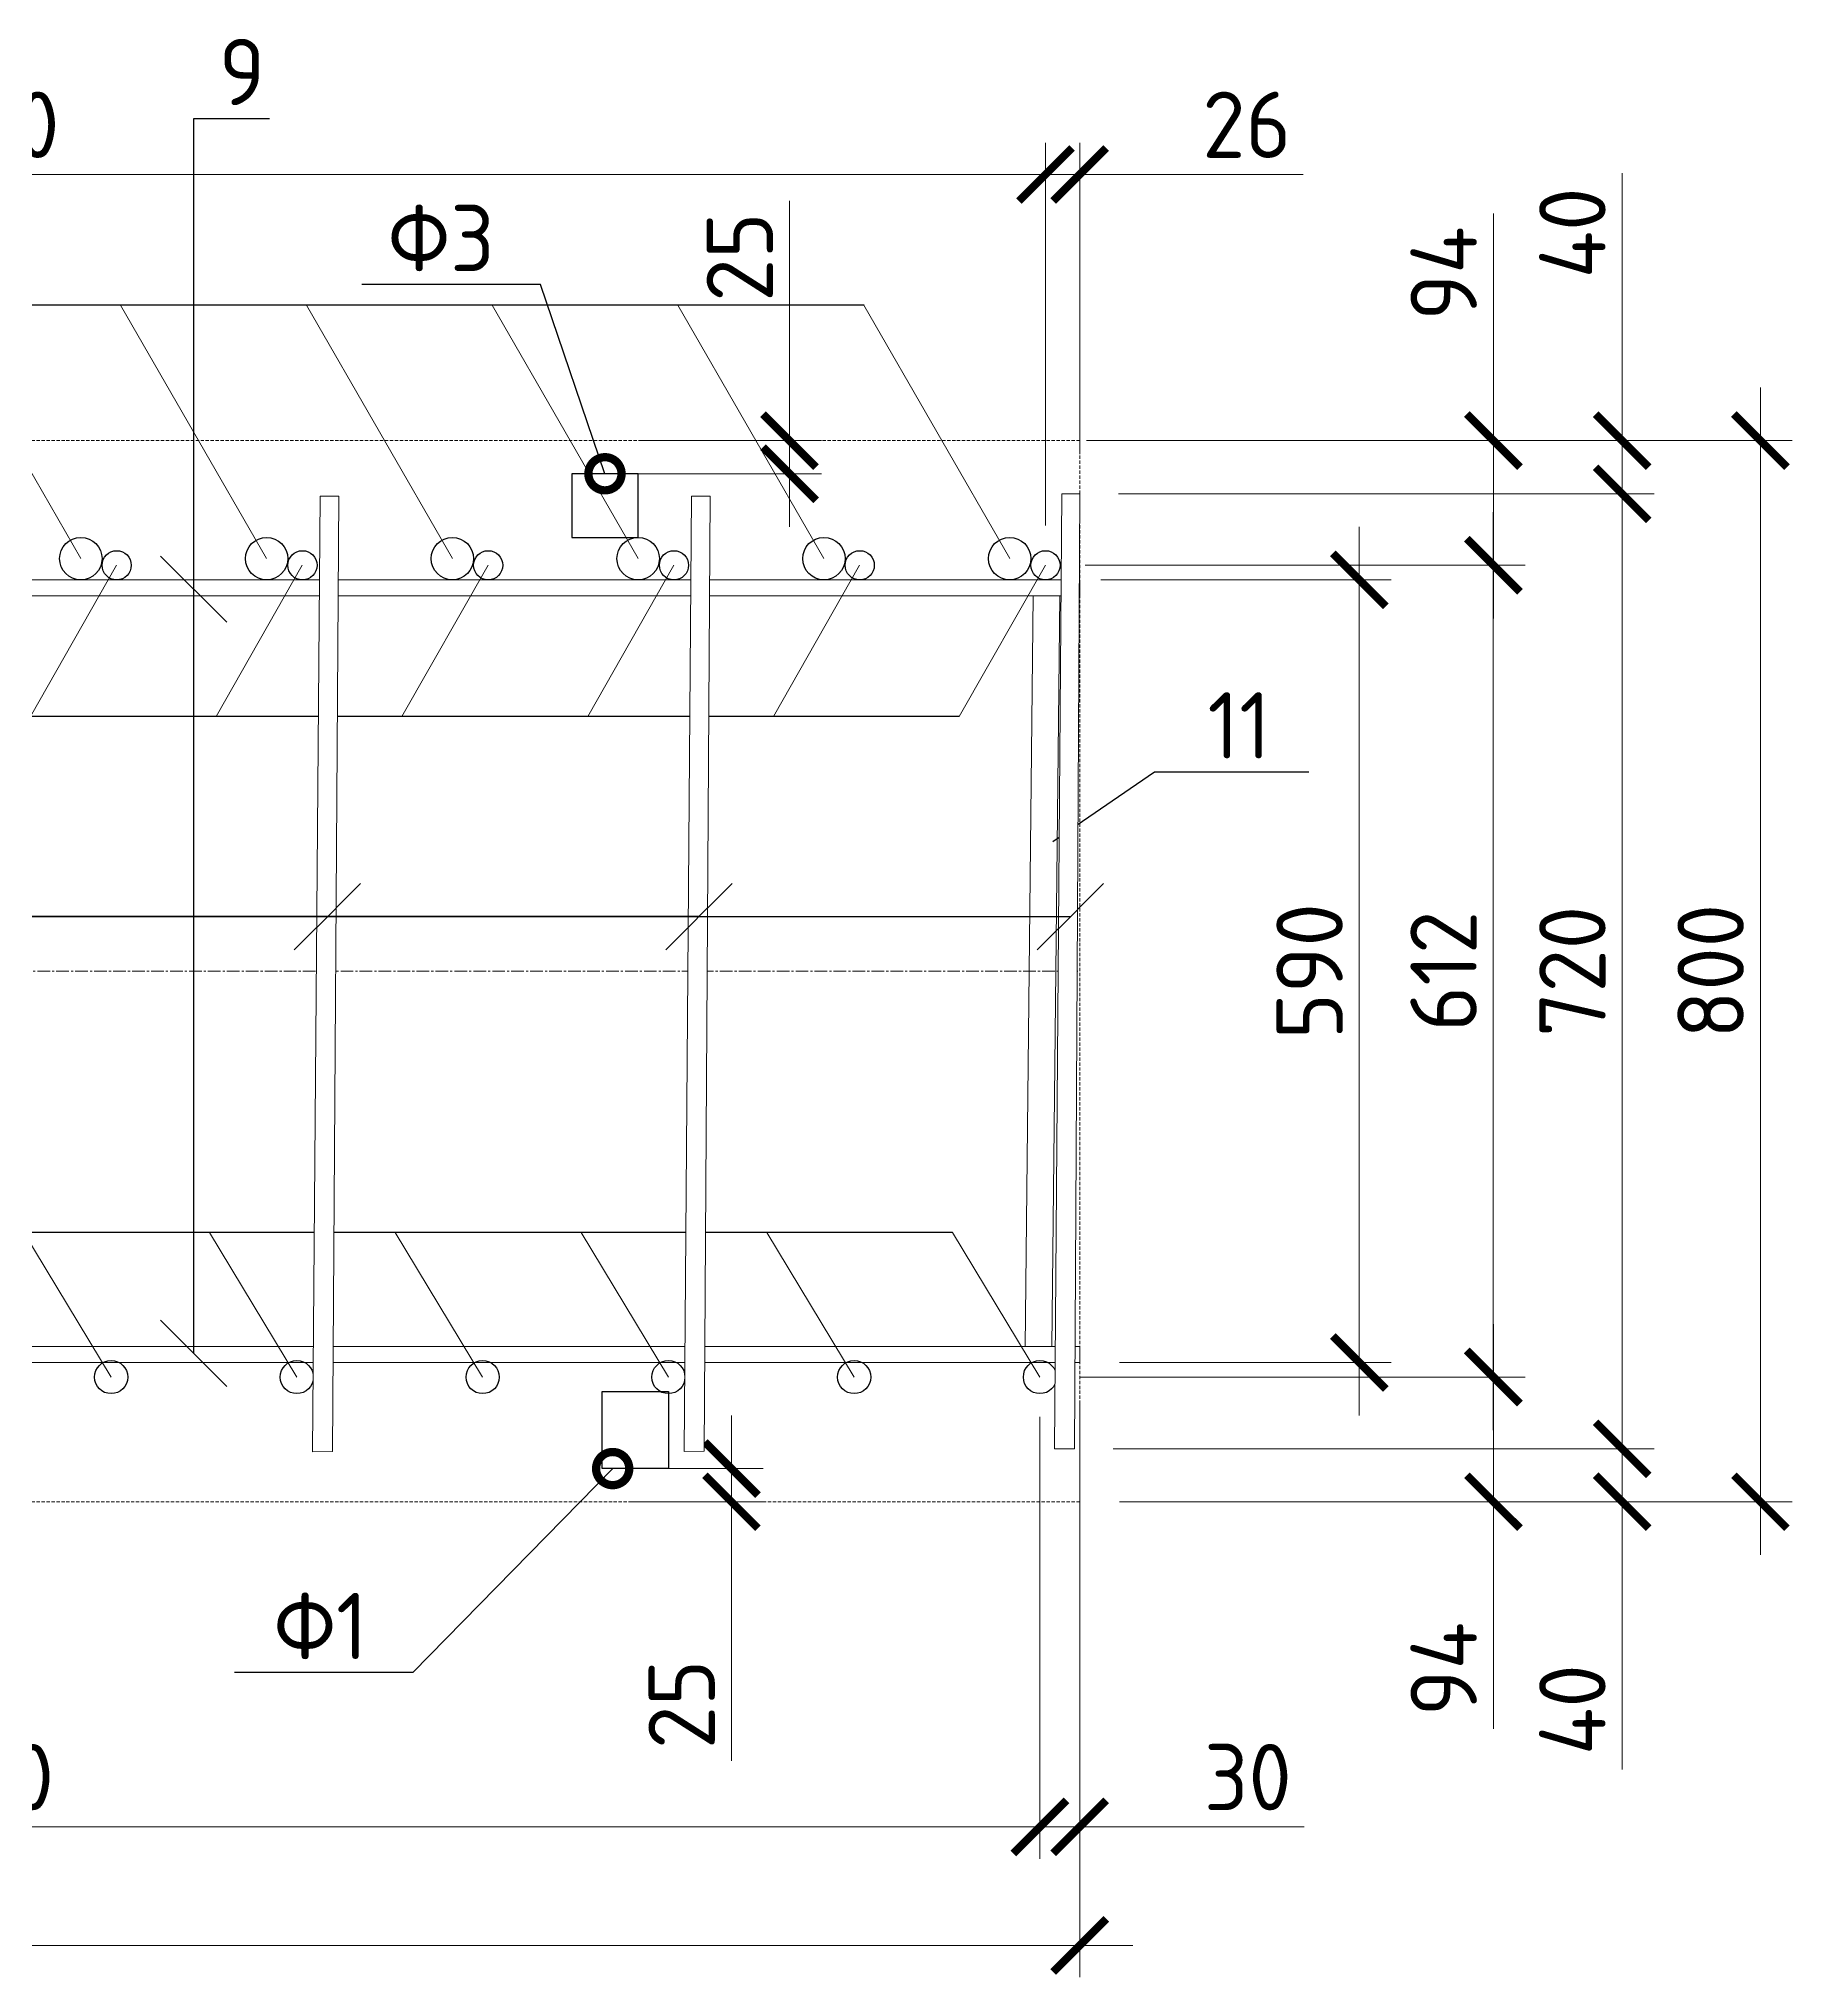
# Model space of a CAD drawing. Header units: millimetres. Extents: x -65574 to 111613, y -106550 to -50518.
# Drawn here: x 19927 to 21248, y -54602 to -53141 of the extents above; entities that cross this region are included whole.
import ezdxf
from ezdxf import colors
from ezdxf.entities.mleader import LeaderData, LeaderLine
from ezdxf.math import Vec2, Vec3

# ---------------------------------------------------------------- set-up
doc = ezdxf.new("R2010")
doc.units = ezdxf.units.MM
doc.linetypes.add('CENTER2', pattern=[28.575, 19.05, -3.175, 3.175, -3.175])
doc.linetypes.add('невидимая', pattern=[0.375, 0.25, -0.125])
doc.layers.get('Defpoints').update_dxf_attribs({"color": 6})
doc.styles.add('GOST-2.304_Type-B', font='GOST Common.ttf')
doc.dimstyles.new('УРСТ', dxfattribs={"dimtxt": 2.5, "dimasz": 2, "dimexe": 1.2, "dimexo": 1.5, "dimtad": 1, "dimdec": 0, "dimrnd": 1, "dimtxsty": 'GOST-2.304_Type-B', "dimblk": 'ARCHTICK', "dimcen": 2, "dimdle": 2, "dimazin": 3, "dimtfac": 1, "dimtdec": 0, "dimtmove": 1, "dimatfit": 0, "dimldrblk": 'NONE', "dimlwd": 15, "dimlwe": 15})

# ---------------------------------------------------------------- blocks, each defined once
blk = doc.blocks.new('_ArchTick')
at = {"color": 0, "linetype": 'ByBlock', "const_width": 0.15}
blk.add_lwpolyline([(-0.5, -0.5), (0.5, 0.5)], dxfattribs=at)
blk = doc.blocks.new('*D342')
at = {"color": 0, "lineweight": 15, "ltscale": 100, "transparency": 16777216}
for p, q in [((18865.2, -53507.6), (18865.2, -53219)), ((20685.3, -53507.6), (20685.3, -53219)), ((18825.2, -53243), (20725.3, -53243))]:
    blk.add_line(p, q, dxfattribs=at)
at = {"layer": 'Defpoints', "color": 0, "lineweight": -2, "ltscale": 100, "transparency": 16777216}
for p in [(20685.3, -53243), (18865.2, -53537.6), (20685.3, -53537.6)]:
    blk.add_point(p, dxfattribs=at)
at = {"color": 0, "lineweight": 15, "ltscale": 100, "transparency": 16777216, "xscale": 40, "yscale": 40, "zscale": 40, "rotation": 180}
blk.add_blockref('_ArchTick', (18865.2, -53243), dxfattribs=at)
at = {"color": 0, "lineweight": 15, "ltscale": 100, "transparency": 16777216, "xscale": 40, "yscale": 40, "zscale": 40}
blk.add_blockref('_ArchTick', (20685.3, -53243), dxfattribs=at)
at = {"color": 0, "lineweight": 15, "ltscale": 100, "transparency": 16777216, "insert": (19775.2, -53205.5), "char_height": 50, "attachment_point": 5, "style": 'GOST-2.304_Type-B'}
blk.add_mtext('\\A1;13х140=1820', dxfattribs=at)
blk = doc.blocks.new('_None')
blk = doc.blocks.new('*D344')
at = {"color": 0, "lineweight": 15, "ltscale": 100, "transparency": 16777216}
for p, q in [((20685.3, -53507.6), (20685.3, -53219)), ((20711.1, -53453.7), (20711.1, -53219)), ((20685.3, -53243), (20645.3, -53243)), ((20685.3, -53243), (20711.1, -53243)), ((20685.3, -53243), (20711.1, -53243)), ((20711.1, -53243), (20751.1, -53243)), ((20879.5, -53243), (20711.1, -53243))]:
    blk.add_line(p, q, dxfattribs=at)
at = {"layer": 'Defpoints', "color": 0, "lineweight": -2, "ltscale": 100, "transparency": 16777216}
for p in [(20711.1, -53243), (20711.1, -53483.7), (20685.3, -53537.6)]:
    blk.add_point(p, dxfattribs=at)
at = {"color": 0, "lineweight": 15, "ltscale": 100, "transparency": 16777216, "xscale": 40, "yscale": 40, "zscale": 40}
blk.add_blockref('_ArchTick', (20685.3, -53243), dxfattribs=at)
at = {"color": 0, "lineweight": 15, "ltscale": 100, "transparency": 16777216, "xscale": 40, "yscale": 40, "zscale": 40, "rotation": 180}
blk.add_blockref('_ArchTick', (20711.1, -53243), dxfattribs=at)
at = {"color": 0, "lineweight": 15, "ltscale": 100, "transparency": 16777216, "insert": (20837, -53205.5), "char_height": 50, "attachment_point": 5, "style": 'GOST-2.304_Type-B'}
blk.add_mtext('\\A1;26', dxfattribs=at)
blk = doc.blocks.new('*D345')
at = {"color": 0, "lineweight": 15, "ltscale": 100, "transparency": 16777216}
for p, q in [((18861.1, -54179.6), (18861.1, -54512.7)), ((20681.1, -54179.6), (20681.1, -54512.7)), ((18821.1, -54488.7), (20721.1, -54488.7))]:
    blk.add_line(p, q, dxfattribs=at)
at = {"layer": 'Defpoints', "color": 0, "lineweight": -2, "ltscale": 100, "transparency": 16777216}
for p in [(18861.1, -54149.6), (20681.1, -54149.6), (20681.1, -54488.7)]:
    blk.add_point(p, dxfattribs=at)
at = {"color": 0, "lineweight": 15, "ltscale": 100, "transparency": 16777216, "xscale": 40, "yscale": 40, "zscale": 40, "rotation": 180}
blk.add_blockref('_ArchTick', (18861.1, -54488.7), dxfattribs=at)
at = {"color": 0, "lineweight": 15, "ltscale": 100, "transparency": 16777216, "xscale": 40, "yscale": 40, "zscale": 40}
blk.add_blockref('_ArchTick', (20681.1, -54488.7), dxfattribs=at)
at = {"color": 0, "lineweight": 15, "ltscale": 100, "transparency": 16777216, "insert": (19771.1, -54451.2), "char_height": 50, "attachment_point": 5, "style": 'GOST-2.304_Type-B'}
blk.add_mtext('\\A1;13х140=1820', dxfattribs=at)
blk = doc.blocks.new('*D347')
at = {"color": 0, "lineweight": 15, "ltscale": 100, "transparency": 16777216}
for p, q in [((20711.1, -54168.6), (20711.1, -54512.7)), ((20681.1, -54179.6), (20681.1, -54512.7)), ((20681.1, -54488.7), (20641.1, -54488.7)), ((20681.1, -54488.7), (20711.1, -54488.7)), ((20681.1, -54488.7), (20711.1, -54488.7)), ((20711.1, -54488.7), (20751.1, -54488.7)), ((20880.3, -54488.7), (20711.1, -54488.7))]:
    blk.add_line(p, q, dxfattribs=at)
at = {"layer": 'Defpoints', "color": 0, "lineweight": -2, "ltscale": 100, "transparency": 16777216}
for p in [(20711.1, -54138.6), (20681.1, -54149.6), (20711.1, -54488.7)]:
    blk.add_point(p, dxfattribs=at)
at = {"color": 0, "lineweight": 15, "ltscale": 100, "transparency": 16777216, "xscale": 40, "yscale": 40, "zscale": 40}
blk.add_blockref('_ArchTick', (20681.1, -54488.7), dxfattribs=at)
at = {"color": 0, "lineweight": 15, "ltscale": 100, "transparency": 16777216, "xscale": 40, "yscale": 40, "zscale": 40, "rotation": 180}
blk.add_blockref('_ArchTick', (20711.1, -54488.7), dxfattribs=at)
at = {"color": 0, "lineweight": 15, "ltscale": 100, "transparency": 16777216, "insert": (20837.8, -54451.2), "char_height": 50, "attachment_point": 5, "style": 'GOST-2.304_Type-B'}
blk.add_mtext('\\A1;30', dxfattribs=at)
blk = doc.blocks.new('*D348')
at = {"color": 0, "lineweight": 15, "ltscale": 100, "transparency": 16777216}
for p, q in [((21022.8, -53497.6), (21022.8, -54189.6)), ((20715.2, -53537.6), (21046.8, -53537.6)), ((20711.1, -54149.6), (21046.8, -54149.6))]:
    blk.add_line(p, q, dxfattribs=at)
at = {"layer": 'Defpoints', "color": 0, "lineweight": -2, "ltscale": 100, "transparency": 16777216}
for p in [(20685.2, -53537.6), (20681.1, -54149.6), (21022.8, -54149.6)]:
    blk.add_point(p, dxfattribs=at)
at = {"color": 0, "lineweight": 15, "ltscale": 100, "transparency": 16777216, "xscale": 40, "yscale": 40, "zscale": 40}
for p, rotation in [((21022.8, -53537.6), 90), ((21022.8, -54149.6), 270)]:
    blk.add_blockref('_ArchTick', p, dxfattribs=dict(at, rotation=rotation))
at = {"color": 0, "lineweight": 15, "ltscale": 100, "transparency": 16777216, "insert": (20985.3, -53843.6), "char_height": 50, "attachment_point": 5, "rotation": 90, "style": 'GOST-2.304_Type-B'}
blk.add_mtext('\\A1;612', dxfattribs=at)
blk = doc.blocks.new('*D349')
at = {"color": 0, "lineweight": 15, "ltscale": 100, "transparency": 16777216}
for p, q in [((21224.1, -53403.6), (21224.1, -54283.6)), ((20741.1, -53443.6), (21248.1, -53443.6)), ((20741.1, -54243.6), (21248.1, -54243.6))]:
    blk.add_line(p, q, dxfattribs=at)
at = {"layer": 'Defpoints', "color": 0, "lineweight": -2, "ltscale": 100, "transparency": 16777216}
for p in [(20711.1, -53443.6), (20711.1, -54243.6), (21224.1, -54243.6)]:
    blk.add_point(p, dxfattribs=at)
at = {"color": 0, "lineweight": 15, "ltscale": 100, "transparency": 16777216, "xscale": 40, "yscale": 40, "zscale": 40}
for p, rotation in [((21224.1, -53443.6), 90), ((21224.1, -54243.6), 270)]:
    blk.add_blockref('_ArchTick', p, dxfattribs=dict(at, rotation=rotation))
at = {"color": 0, "lineweight": 15, "ltscale": 100, "transparency": 16777216, "insert": (21186.6, -53843.6), "char_height": 50, "attachment_point": 5, "rotation": 90, "style": 'GOST-2.304_Type-B'}
blk.add_mtext('\\A1;800', dxfattribs=at)
blk = doc.blocks.new('*D350')
at = {"color": 0, "lineweight": 15, "ltscale": 100, "transparency": 16777216}
for p, q in [((21119.9, -53443.7), (21119.9, -54243.7)), ((20740.3, -53483.7), (21143.9, -53483.7)), ((20736.2, -54203.7), (21143.9, -54203.7))]:
    blk.add_line(p, q, dxfattribs=at)
at = {"layer": 'Defpoints', "color": 0, "lineweight": -2, "ltscale": 100, "transparency": 16777216}
for p in [(20710.3, -53483.7), (20706.2, -54203.7), (21119.9, -54203.7)]:
    blk.add_point(p, dxfattribs=at)
at = {"color": 0, "lineweight": 15, "ltscale": 100, "transparency": 16777216, "xscale": 40, "yscale": 40, "zscale": 40}
for p, rotation in [((21119.9, -53483.7), 90), ((21119.9, -54203.7), 270)]:
    blk.add_blockref('_ArchTick', p, dxfattribs=dict(at, rotation=rotation))
at = {"color": 0, "lineweight": 15, "ltscale": 100, "transparency": 16777216, "insert": (21082.4, -53843.7), "char_height": 50, "attachment_point": 5, "rotation": 90, "style": 'GOST-2.304_Type-B'}
blk.add_mtext('\\A1;720', dxfattribs=at)
blk = doc.blocks.new('*D351')
at = {"color": 0, "lineweight": 15, "ltscale": 100, "transparency": 16777216}
for p, q in [((21119.9, -53242.1), (21119.9, -53443.6)), ((21119.9, -53443.6), (21119.9, -53403.6)), ((20741.1, -53443.6), (21143.9, -53443.6)), ((21119.9, -53483.7), (21119.9, -53443.6)), ((21119.9, -53483.7), (21119.9, -53443.6)), ((20740.3, -53483.7), (21143.9, -53483.7)), ((21119.9, -53483.7), (21119.9, -53523.7))]:
    blk.add_line(p, q, dxfattribs=at)
at = {"layer": 'Defpoints', "color": 0, "lineweight": -2, "ltscale": 100, "transparency": 16777216}
for p in [(20711.1, -53443.6), (21119.9, -53443.6), (20710.3, -53483.7)]:
    blk.add_point(p, dxfattribs=at)
at = {"color": 0, "lineweight": 15, "ltscale": 100, "transparency": 16777216, "xscale": 40, "yscale": 40, "zscale": 40}
for p, rotation in [((21119.9, -53443.6), 270), ((21119.9, -53483.7), 90)]:
    blk.add_blockref('_ArchTick', p, dxfattribs=dict(at, rotation=rotation))
at = {"color": 0, "lineweight": 15, "ltscale": 100, "transparency": 16777216, "insert": (21082.4, -53287.1), "char_height": 50, "attachment_point": 5, "rotation": 90, "style": 'GOST-2.304_Type-B'}
blk.add_mtext('\\A1;40', dxfattribs=at)
blk = doc.blocks.new('_DotSmall')
at = {"color": 0, "linetype": 'ByBlock', "const_width": 0.5}
blk.add_lwpolyline([(-0.0625, 0, 1), (0.0625, 0, 1)], format="xyb", close=True, dxfattribs=at)
blk = doc.blocks.new('_Oblique')
at = {"color": 0, "linetype": 'ByBlock', "lineweight": -2}
blk.add_line((-0.5, -0.5), (0.5, 0.5), dxfattribs=at)
blk = doc.blocks.new('*U264')
at = {"lineweight": 30}
blk.add_circle((0, 0), 11, dxfattribs=at)
blk = doc.blocks.new('*U265')
at = {"color": 0, "linetype": 'ByBlock', "lineweight": -2, "transparency": 16777216}
for p in [(0, 0), (140, 0), (280, 0), (420, 0), (560, 0), (700, 0), (840, 0), (980, 0), (1120, 0), (1260, 0), (1400, 0), (1540, 0), (1680, 0), (1820, 0)]:
    blk.add_blockref('*U264', p, dxfattribs=at)
blk = doc.blocks.new('*U269')
at = {"linetype": 'ByBlock', "lineweight": 15, "ltscale": 100}
blk.add_lwpolyline([(32.9, -52), (-32.9, 57)], dxfattribs=at)
blk = doc.blocks.new('*U270')
at = {"color": 0, "linetype": 'ByBlock', "lineweight": -2, "transparency": 16777216}
for p in [(0, 0), (140, 0), (280, 0), (420, 0), (560, 0), (700, 0), (840, 0), (980, 0), (1120, 0), (1260, 0), (1400, 0), (1540, 0), (1680, 0), (1820, 0)]:
    blk.add_blockref('*U269', p, dxfattribs=at)
blk = doc.blocks.new('*U277')
at = {"linetype": 'ByBlock', "lineweight": 15, "ltscale": 100}
blk.add_lwpolyline([(32, -57), (-32.9, 57)], dxfattribs=at)
blk = doc.blocks.new('*U278')
at = {"color": 0, "linetype": 'ByBlock', "lineweight": -2, "transparency": 16777216}
for p in [(0, 0), (140, 0), (280, 0), (420, 0), (560, 0), (700, 0), (840, 0), (980, 0), (1120, 0), (1260, 0), (1400, 0), (1540, 0), (1680, 0), (1820, 0)]:
    blk.add_blockref('*U277', p, dxfattribs=at)
blk = doc.blocks.new('*D380')
at = {"color": 0, "lineweight": 15, "transparency": 16777216}
for p, q in [((20492.4, -53262.8), (20492.4, -53443.6)), ((20492.4, -53443.6), (20492.4, -53403.6)), ((20379.1, -53443.6), (20516.4, -53443.6)), ((20492.4, -53468.6), (20492.4, -53443.6)), ((20492.4, -53468.6), (20492.4, -53443.6)), ((20378.3, -53468.6), (20516.4, -53468.6)), ((20492.4, -53468.6), (20492.4, -53508.6))]:
    blk.add_line(p, q, dxfattribs=at)
at = {"layer": 'Defpoints', "color": 0, "lineweight": -2, "transparency": 16777216}
for p in [(20379.1, -53443.6), (20492.4, -53443.6), (20378.3, -53468.6)]:
    blk.add_point(p, dxfattribs=at)
at = {"color": 0, "lineweight": 15, "transparency": 16777216, "xscale": 40, "yscale": 40, "zscale": 40}
for p, rotation in [((20492.4, -53443.6), 270), ((20492.4, -53468.6), 90)]:
    blk.add_blockref('_ArchTick', p, dxfattribs=dict(at, rotation=rotation))
at = {"color": 0, "lineweight": 15, "transparency": 16777216, "insert": (20454.9, -53305.3), "char_height": 50, "attachment_point": 5, "rotation": 90, "style": 'GOST-2.304_Type-B'}
blk.add_mtext('\\A1;25', dxfattribs=at)
blk = doc.blocks.new('*D381')
at = {"color": 0, "lineweight": 15, "transparency": 16777216}
for p, q in [((20448.6, -54218.6), (20448.6, -54178.6)), ((20372.1, -54218.6), (20472.6, -54218.6)), ((20448.6, -54218.6), (20448.6, -54243.6)), ((20448.6, -54218.6), (20448.6, -54243.6)), ((20372.1, -54243.6), (20472.6, -54243.6)), ((20448.6, -54243.6), (20448.6, -54283.6)), ((20448.6, -54438.9), (20448.6, -54243.6))]:
    blk.add_line(p, q, dxfattribs=at)
at = {"layer": 'Defpoints', "color": 0, "lineweight": -2, "transparency": 16777216}
for p in [(20372.1, -54218.6), (20372.1, -54243.6), (20448.6, -54243.6)]:
    blk.add_point(p, dxfattribs=at)
at = {"color": 0, "lineweight": 15, "transparency": 16777216, "xscale": 40, "yscale": 40, "zscale": 40}
for p, rotation in [((20448.6, -54218.6), 270), ((20448.6, -54243.6), 90)]:
    blk.add_blockref('_ArchTick', p, dxfattribs=dict(at, rotation=rotation))
at = {"color": 0, "lineweight": 15, "transparency": 16777216, "insert": (20411.1, -54396.4), "char_height": 50, "attachment_point": 5, "rotation": 90, "style": 'GOST-2.304_Type-B'}
blk.add_mtext('\\A1;25', dxfattribs=at)
blk = doc.blocks.new('*D383')
at = {"color": 0, "lineweight": 15, "transparency": 16777216}
for p, q in [((20921.8, -53508.6), (20921.8, -54178.6)), ((20727, -53548.6), (20945.8, -53548.6)), ((20741.1, -54138.6), (20945.8, -54138.6))]:
    blk.add_line(p, q, dxfattribs=at)
at = {"layer": 'Defpoints', "color": 0, "lineweight": -2, "transparency": 16777216}
for p in [(20697, -53548.6), (20711.1, -54138.6), (20921.8, -54138.6)]:
    blk.add_point(p, dxfattribs=at)
at = {"color": 0, "lineweight": 15, "transparency": 16777216, "xscale": 40, "yscale": 40, "zscale": 40}
for p, rotation in [((20921.8, -53548.6), 90), ((20921.8, -54138.6), 270)]:
    blk.add_blockref('_ArchTick', p, dxfattribs=dict(at, rotation=rotation))
at = {"color": 0, "lineweight": 15, "transparency": 16777216, "insert": (20884.3, -53843.6), "char_height": 50, "attachment_point": 5, "rotation": 90, "style": 'GOST-2.304_Type-B'}
blk.add_mtext('\\A1;590', dxfattribs=at)
blk = doc.blocks.new('*D435')
at = {"color": 0, "lineweight": 15, "transparency": 16777216}
for p, q in [((18811.1, -54273.6), (18811.1, -54602.1)), ((20711.1, -54273.6), (20711.1, -54602.1)), ((18771.1, -54578.1), (20751.1, -54578.1))]:
    blk.add_line(p, q, dxfattribs=at)
at = {"layer": 'Defpoints', "color": 0, "lineweight": -2, "transparency": 16777216}
for p in [(18811.1, -54243.6), (20711.1, -54243.6), (20711.1, -54578.1)]:
    blk.add_point(p, dxfattribs=at)
at = {"color": 0, "lineweight": 15, "transparency": 16777216, "xscale": 40, "yscale": 40, "zscale": 40, "rotation": 180}
blk.add_blockref('_ArchTick', (18811.1, -54578.1), dxfattribs=at)
at = {"color": 0, "lineweight": 15, "transparency": 16777216, "xscale": 40, "yscale": 40, "zscale": 40}
blk.add_blockref('_ArchTick', (20711.1, -54578.1), dxfattribs=at)
at = {"color": 0, "lineweight": 15, "transparency": 16777216, "insert": (19761.1, -54540.6), "char_height": 50, "attachment_point": 5, "style": 'GOST-2.304_Type-B'}
blk.add_mtext('\\A1;1900', dxfattribs=at)
blk = doc.blocks.new('*U248')
at = {"color": 7, "lineweight": 30}
blk.add_circle((0, 2), 12.5, dxfattribs=at)
blk = doc.blocks.new('*U249')
at = {"color": 0, "linetype": 'ByBlock', "lineweight": -2, "transparency": 16777216}
for p in [(0, 0), (140, 0), (280, 0), (420, 0), (560, 0), (700, 0), (840, 0), (980, 0), (1120, 0), (1260, 0), (1400, 0), (1540, 0), (1680, 0), (1820, 0)]:
    blk.add_blockref('*U248', p, dxfattribs=at)
blk = doc.blocks.new('*D442')
at = {"color": 0, "lineweight": 15, "ltscale": 100, "transparency": 16777216}
for p, q in [((21119.9, -54203.7), (21119.9, -54163.7)), ((20736.2, -54203.7), (21143.9, -54203.7)), ((21119.9, -54203.7), (21119.9, -54243.6)), ((21119.9, -54203.7), (21119.9, -54243.6)), ((20741.1, -54243.6), (21143.9, -54243.6)), ((21119.9, -54243.6), (21119.9, -54283.6)), ((21119.9, -54445.4), (21119.9, -54243.6))]:
    blk.add_line(p, q, dxfattribs=at)
at = {"layer": 'Defpoints', "color": 0, "lineweight": -2, "ltscale": 100, "transparency": 16777216}
for p in [(20706.2, -54203.7), (20711.1, -54243.6), (21119.9, -54243.6)]:
    blk.add_point(p, dxfattribs=at)
at = {"color": 0, "lineweight": 15, "ltscale": 100, "transparency": 16777216, "xscale": 40, "yscale": 40, "zscale": 40}
for p, rotation in [((21119.9, -54203.7), 270), ((21119.9, -54243.6), 90)]:
    blk.add_blockref('_ArchTick', p, dxfattribs=dict(at, rotation=rotation))
at = {"color": 0, "lineweight": 15, "ltscale": 100, "transparency": 16777216, "insert": (21082.4, -54400.4), "char_height": 50, "attachment_point": 5, "rotation": 90, "style": 'GOST-2.304_Type-B'}
blk.add_mtext('\\A1;40', dxfattribs=at)
blk = doc.blocks.new('*D443')
at = {"color": 0, "lineweight": 15, "ltscale": 100, "transparency": 16777216}
for p, q in [((21022.9, -53272.5), (21022.9, -53443.6)), ((21022.9, -53443.6), (21022.9, -53403.6)), ((20716.1, -53443.6), (21046.9, -53443.6)), ((21022.9, -53537.6), (21022.9, -53443.6)), ((21022.9, -53537.6), (21022.9, -53443.6)), ((20715.2, -53537.6), (21046.9, -53537.6)), ((21022.9, -53537.6), (21022.9, -53577.6))]:
    blk.add_line(p, q, dxfattribs=at)
at = {"layer": 'Defpoints', "color": 0, "lineweight": -2, "ltscale": 100, "transparency": 16777216}
for p in [(20686.1, -53443.6), (21022.9, -53443.6), (20685.2, -53537.6)]:
    blk.add_point(p, dxfattribs=at)
at = {"color": 0, "lineweight": 15, "ltscale": 100, "transparency": 16777216, "xscale": 40, "yscale": 40, "zscale": 40}
for p, rotation in [((21022.9, -53443.6), 270), ((21022.9, -53537.6), 90)]:
    blk.add_blockref('_ArchTick', p, dxfattribs=dict(at, rotation=rotation))
at = {"color": 0, "lineweight": 15, "ltscale": 100, "transparency": 16777216, "insert": (20985.4, -53317.5), "char_height": 50, "attachment_point": 5, "rotation": 90, "style": 'GOST-2.304_Type-B'}
blk.add_mtext('\\A1;94', dxfattribs=at)
blk = doc.blocks.new('*D444')
at = {"color": 0, "lineweight": 15, "ltscale": 100, "transparency": 16777216}
for p, q in [((21022.9, -54149.6), (21022.9, -54109.6)), ((20711.1, -54149.6), (21046.9, -54149.6)), ((21022.9, -54149.6), (21022.9, -54243.6)), ((21022.9, -54149.6), (21022.9, -54243.6)), ((20741.1, -54243.6), (21046.9, -54243.6)), ((21022.9, -54243.6), (21022.9, -54283.6)), ((21022.9, -54414.7), (21022.9, -54243.6))]:
    blk.add_line(p, q, dxfattribs=at)
at = {"layer": 'Defpoints', "color": 0, "lineweight": -2, "ltscale": 100, "transparency": 16777216}
for p in [(20681.1, -54149.6), (20711.1, -54243.6), (21022.9, -54243.6)]:
    blk.add_point(p, dxfattribs=at)
at = {"color": 0, "lineweight": 15, "ltscale": 100, "transparency": 16777216, "xscale": 40, "yscale": 40, "zscale": 40}
for p, rotation in [((21022.9, -54149.6), 270), ((21022.9, -54243.6), 90)]:
    blk.add_blockref('_ArchTick', p, dxfattribs=dict(at, rotation=rotation))
at = {"color": 0, "lineweight": 15, "ltscale": 100, "transparency": 16777216, "insert": (20985.4, -54369.7), "char_height": 50, "attachment_point": 5, "rotation": 90, "style": 'GOST-2.304_Type-B'}
blk.add_mtext('\\A1;94', dxfattribs=at)
blk = doc.blocks.new('*U297')
at = {"lineweight": 30}
blk.add_circle((0, 0), 16, dxfattribs=at)
blk = doc.blocks.new('*U298')
at = {"color": 0, "linetype": 'ByBlock', "lineweight": -2, "transparency": 16777216}
for p in [(0, 0), (140, 0), (280, 0), (420, 0), (560, 0), (700, 0), (840, 0), (980, 0), (1120, 0), (1260, 0), (1400, 0), (1540, 0), (1680, 0), (1820, 0)]:
    blk.add_blockref('*U297', p, dxfattribs=at)
blk = doc.blocks.new('*U299')
at = {"linetype": 'ByBlock', "lineweight": 15, "ltscale": 100}
blk.add_lwpolyline([(54.8, -95.6), (-55.2, 95.6)], dxfattribs=at)
blk = doc.blocks.new('*U296')
at = {"color": 0, "linetype": 'ByBlock', "lineweight": -2, "transparency": 16777216}
for p in [(0, 0), (140, 0), (280, 0), (420, 0), (560, 0), (700, 0), (840, 0), (980, 0), (1120, 0), (1260, 0), (1400, 0), (1540, 0), (1680, 0), (1820, 0)]:
    blk.add_blockref('*U299', p, dxfattribs=at)

msp = doc.modelspace()

# ---------------------------------------------------------------- linework, layer by layer
at = {"linetype": 'CENTER2', "lineweight": 5, "ltscale": 0.5}
msp.add_line((18811.1, -53843.6), (20711.1, -53843.6), dxfattribs=at)
at = {"linetype": 'невидимая', "lineweight": 15, "ltscale": 10}
msp.add_lwpolyline([(18811.1, -54243.6), (18811.1, -53443.6), (20711.1, -53443.6), (20711.1, -54243.6)], close=True, dxfattribs=at)
at = {"lineweight": 30, "ltscale": 100}
for points in [[(20378.3, -53468.6), (20328.3, -53468.6), (20328.3, -53516.6), (20378.3, -53516.6)], [(20401.1, -54218.6), (20351.1, -54218.6), (20351.1, -54160.6), (20401.1, -54160.6)]]:
    msp.add_lwpolyline(points, close=True, dxfattribs=at)
at = {"lineweight": 15}
for points in [[(18811.1, -53560.6), (18811.1, -53548.6), (20711.1, -53548.6), (20711.1, -53560.6)], [(18811.1, -54126.6), (18811.1, -54138.6), (20711.1, -54138.6), (20711.1, -54126.6)]]:
    msp.add_lwpolyline(points, close=True, dxfattribs=at)

# ---------------------------------------------------------------- block references
for name, p in [('*U265', (18865.3, -53537.6)), ('*U270', (18828.2, -54097.6)), ('*U249', (18861.1, -54151.6))]:
    msp.add_blockref(name, p)
at = {"xscale": -1, "rotation": 180}
msp.add_blockref('*U278', (18833.2, -53594.6), dxfattribs=at)

# ---------------------------------------------------------------- dimensions: what is measured, and where the dimension line sits
at = {"lineweight": 15, "ltscale": 100}
for base, p1, p2, picture, middle in [((20685.3, -53243), (18865.2, -53537.6), (20685.3, -53537.6), '*D342', (19775.2, -53205.5)), ((20681.1, -54488.7), (18861.1, -54149.6), (20681.1, -54149.6), '*D345', (19771.1, -54451.2))]:
    dim = msp.add_linear_dim(base=base, p1=p1, p2=p2, angle=0, text='13х140=<>', dimstyle='УРСТ', override={"dimscale": 0, "dimtxsty": 'GOST-2.304_Type-B'}, dxfattribs=at)
    dim.commit()
    dim.dimension.update_dxf_attribs({"geometry": picture, "text_midpoint": middle})
for base, p1, p2, angle, picture, middle in [((20711.1, -53243), (20685.3, -53537.6), (20711.1, -53483.7), 0, '*D344', (20837, -53243.3)), ((21119.9, -53443.6), (20710.3, -53483.7), (20711.1, -53443.6), 90, '*D351', (21143.9, -53287.1)), ((20711.1, -54488.7), (20681.1, -54149.6), (20711.1, -54138.6), 0, '*D347', (20837.8, -54488.7)), ((21119.9, -54243.6), (20706.2, -54203.7), (20711.1, -54243.6), 270, '*D442', (21143.9, -54400.4))]:
    dim = msp.add_linear_dim(base=base, p1=p1, p2=p2, angle=angle, dimstyle='УРСТ', override={"dimscale": 0, "dimtxsty": 'GOST-2.304_Type-B'}, dxfattribs=at)
    dim.commit()
    dim.dimension.update_dxf_attribs({"geometry": picture, "text_midpoint": middle, "dimtype": 160})
at = {"lineweight": 15}
for base, p1, p2, override, picture, middle in [((20492.4, -53443.6), (20378.3, -53468.6), (20379.1, -53443.6), {"dimscale": 0, "dimexo": 0, "dimtxsty": 'GOST-2.304_Type-B'}, '*D380', (20481.7, -53305.3)), ((20448.6, -54243.6), (20372.1, -54218.6), (20372.1, -54243.6), {"dimscale": 0, "dimexo": 0}, '*D381', (20422.6, -54396.4))]:
    dim = msp.add_linear_dim(base=base, p1=p1, p2=p2, angle=90, dimstyle='УРСТ', override=override, dxfattribs=at)
    dim.commit()
    dim.dimension.update_dxf_attribs({"geometry": picture, "text_midpoint": middle, "dimtype": 160})
at = {"lineweight": 15, "ltscale": 100}
for base, p1, p2, picture, middle in [((21224.1, -54243.6), (20711.1, -53443.6), (20711.1, -54243.6), '*D349', (21186.6, -53843.6)), ((21119.9, -54203.7), (20710.3, -53483.7), (20706.2, -54203.7), '*D350', (21082.4, -53843.7)), ((21022.8, -54149.6), (20685.2, -53537.6), (20681.1, -54149.6), '*D348', (20985.3, -53843.6))]:
    dim = msp.add_linear_dim(base=base, p1=p1, p2=p2, angle=90, dimstyle='УРСТ', override={"dimscale": 0, "dimtxsty": 'GOST-2.304_Type-B'}, dxfattribs=at)
    dim.commit()
    dim.dimension.update_dxf_attribs({"geometry": picture, "text_midpoint": middle})
at = {"lineweight": 15}
for base, p1, p2, angle, picture, middle in [((20921.8, -54138.6), (20697, -53548.6), (20711.1, -54138.6), 90, '*D383', (20884.3, -53843.6)), ((20711.1, -54578.1), (18811.1, -54243.6), (20711.1, -54243.6), 0, '*D435', (19761.1, -54540.6))]:
    dim = msp.add_linear_dim(base=base, p1=p1, p2=p2, angle=angle, dimstyle='УРСТ', override={"dimscale": 0, "dimtxsty": 'GOST-2.304_Type-B'}, dxfattribs=at)
    dim.commit()
    dim.dimension.update_dxf_attribs({"geometry": picture, "text_midpoint": middle})

# ---------------------------------------------------------------- leaders
ml = msp.add_multileader_mtext('Standard', dxfattribs=at)
ml.set_content('9', color=256, style='GOST-2.304_Type-B')
ml.set_leader_properties()
ml.set_arrow_properties(name='OBLIQUE')
ml.build(insert=Vec2(0, 0))
ml.multileader.update_dxf_attribs({"text_left_attachment_type": 6, "text_right_attachment_type": 6, "dogleg_length": 2.5, "arrow_head_size": 50, "scale": 20})
ctx = ml.context
ctx.base_point, ctx.scale, ctx.char_height, ctx.arrow_head_size, ctx.plane_origin = Vec3(20060.3, -53200.7), 20, 50, 50, Vec3(20043.4, -53200.7)
ctx.left_attachment, ctx.right_attachment = 6, 6
notes = []
notes.append((ctx, [(0, (1, 1, 0), (20043.4, -53200.7), (1, 0), 16.8, [(0, [(20043.4, -54131.6)], 0, []), (1, [(20043.4, -53555.6)], 0, [])])]))
ctx.mtext.insert, ctx.mtext.flow_direction = Vec3(20062.3, -53140.7), 5
at = {"lineweight": 15, "ltscale": 100}
ml = msp.add_multileader_mtext('Standard', dxfattribs=at)
ml.set_content('Ф3', color=256, style='GOST-2.304_Type-B')
ml.set_leader_properties()
ml.set_arrow_properties(name='DOTSMALL')
ml.build(insert=Vec2(0, 0))
ml.multileader.update_dxf_attribs({"text_left_attachment_type": 6, "text_right_attachment_type": 6, "dogleg_length": 1, "arrow_head_size": 50, "scale": 20})
ctx = ml.context
ctx.base_point, ctx.scale, ctx.char_height, ctx.arrow_head_size, ctx.landing_gap_size, ctx.plane_origin = Vec3(20169.6, -53325.9), 20, 50, 50, 20, Vec3(20131.4, -54134.1)
ctx.left_attachment, ctx.right_attachment = 6, 6
notes.append((ctx, [(1, (1, 1, 0), (20304.6, -53325.9), (-1, 0), 20, [(0, [(20353.3, -53468.6)], 0, [])])]))
ctx.mtext.insert, ctx.mtext.flow_direction = Vec3(20189.6, -53265.9), 5
at = {"lineweight": 15}
ml = msp.add_multileader_mtext('Standard', dxfattribs=at)
ml.set_content('4', color=256, style='GOST-2.304_Type-B')
ml.set_leader_properties()
ml.set_arrow_properties(name='NONE')
ml.build(insert=Vec2(0, 0))
ml.multileader.update_dxf_attribs({"text_right_attachment_type": 6, "dogleg_length": 2.5, "arrow_head_size": 50, "scale": 20})
ctx = ml.context
ctx.base_point, ctx.scale, ctx.char_height, ctx.arrow_head_size, ctx.plane_origin = Vec3(18677.9, -53306.4), 20, 50, 50, Vec3(18728.7, -53341.4)
ctx.right_attachment, ctx.text_align_type = 6, 2
notes.append((ctx, [(0, (1, 1, 0), (18728.7, -53341.4), (-1, 0), 16.8, [(0, [(20548.7, -53341.4)], 0, [])])]))
ctx.mtext.insert, ctx.mtext.alignment, ctx.mtext.flow_direction = Vec3(18709.9, -53281.4), 3, 5
ml = msp.add_multileader_mtext('Standard', dxfattribs=at)
ml.set_content('2', color=256, style='GOST-2.304_Type-B')
ml.set_leader_properties()
ml.set_arrow_properties(name='NONE')
ml.build(insert=Vec2(0, 0))
ml.multileader.update_dxf_attribs({"text_right_attachment_type": 6, "dogleg_length": 2.5, "arrow_head_size": 50, "scale": 20})
ctx = ml.context
ctx.base_point, ctx.scale, ctx.char_height, ctx.arrow_head_size, ctx.plane_origin = Vec3(18699.3, -53616.6), 20, 50, 50, Vec3(18800.3, -53663.6)
ctx.right_attachment, ctx.text_align_type = 6, 2
notes.append((ctx, [(0, (1, 1, 0), (18800.3, -53651.6), (-1, 0), 72, [(0, [(20620.3, -53651.6)], 0, [])])]))
ctx.mtext.insert, ctx.mtext.alignment, ctx.mtext.flow_direction = Vec3(18726.3, -53591.6), 3, 5
at = {"lineweight": 15, "ltscale": 100}
ml = msp.add_multileader_mtext('Standard', dxfattribs=at)
ml.set_content('11', color=256, style='GOST-2.304_Type-B')
ml.set_leader_properties()
ml.set_arrow_properties(name='NONE')
ml.build(insert=Vec2(0, 0))
ml.multileader.update_dxf_attribs({"text_left_attachment_type": 6, "text_right_attachment_type": 6, "dogleg_length": 1, "arrow_head_size": 50, "scale": 20})
ctx = ml.context
ctx.base_point, ctx.scale, ctx.char_height, ctx.arrow_head_size, ctx.landing_gap_size, ctx.plane_origin = Vec3(20787.4, -53693.3), 20, 50, 50, 20, Vec3(20945.2, -54100.4)
ctx.left_attachment, ctx.right_attachment = 6, 6
notes.append((ctx, [(1, (1, 1, 0), (20767.4, -53693.3), (1, 0), 20, [(0, [(20690.8, -53745.8)], 0, [])])]))
ctx.mtext.insert, ctx.mtext.flow_direction = Vec3(20807.4, -53633.3), 5
at = {"lineweight": 15}
ml = msp.add_multileader_mtext('Standard', dxfattribs=at)
ml.set_content('1', color=256, style='GOST-2.304_Type-B')
ml.set_leader_properties()
ml.set_arrow_properties(name='NONE')
ml.build(insert=Vec2(0, 0))
ml.multileader.update_dxf_attribs({"text_right_attachment_type": 6, "dogleg_length": 2.5, "arrow_head_size": 50, "scale": 20})
ctx = ml.context
ctx.base_point, ctx.scale, ctx.char_height, ctx.arrow_head_size, ctx.plane_origin = Vec3(18704.4, -54005.6), 20, 50, 50, Vec3(18795.3, -54028.6)
ctx.right_attachment, ctx.text_align_type = 6, 2
notes.append((ctx, [(0, (1, 1, 0), (18795.3, -54040.6), (-1, 0), 72, [(0, [(20615.3, -54040.6)], 0, [])])]))
ctx.mtext.insert, ctx.mtext.alignment, ctx.mtext.flow_direction = Vec3(18721.4, -53980.6), 3, 5
at = {"lineweight": 15, "ltscale": 100}
ml = msp.add_multileader_mtext('Standard', dxfattribs=at)
ml.set_content('Ф1', color=256, style='GOST-2.304_Type-B')
ml.set_leader_properties()
ml.set_arrow_properties(name='DOTSMALL')
ml.build(insert=Vec2(0, 0))
ml.multileader.update_dxf_attribs({"text_left_attachment_type": 6, "text_right_attachment_type": 6, "dogleg_length": 1, "arrow_head_size": 50, "scale": 20})
ctx = ml.context
ctx.base_point, ctx.scale, ctx.char_height, ctx.arrow_head_size, ctx.landing_gap_size, ctx.plane_origin = Vec3(20083.6, -54372.3), 20, 50, 50, 20, Vec3(20201, -53560.6)
ctx.left_attachment, ctx.right_attachment = 6, 6
notes.append((ctx, [(1, (1, 1, 0), (20208.6, -54372.3), (-1, 0), 20, [(0, [(20359.1, -54218.6)], 0, [])])]))
ctx.mtext.insert, ctx.mtext.flow_direction = Vec3(20103.6, -54312.3), 5
for ctx, leaders in notes:
    for number, flags, end, landing, length, lines in leaders:
        leader = LeaderData()
        leader.index, (leader.has_last_leader_line, leader.has_dogleg_vector, leader.attachment_direction) = number, flags
        leader.last_leader_point, leader.dogleg_vector, leader.dogleg_length = Vec3(end), Vec3(landing), length
        for number, points, colour, breaks in lines:
            line = LeaderLine()
            line.index, line.vertices, line.color, line.breaks = number, Vec3.list(points), colors.encode_raw_color(colour), breaks
            leader.lines.append(line)
        ctx.leaders.append(leader)

# ---------------------------------------------------------------- next in the draw order: wipeouts: each hides what was drawn before it
for points in [[(20138.6, -53485.5), (20152.6, -53485.6), (20148, -54205.6), (20132.9, -54206)], [(20418.6, -53485.4), (20432.6, -53485.4), (20428, -54205.4), (20412.9, -54205.8)], [(20697.7, -53483.7), (20711.3, -53483.7), (20707.2, -54203.7), (20692, -54203.7)]]:
    msp.add_wipeout(points)

# ---------------------------------------------------------------- next in the draw order: linework, layer by layer
at = {"lineweight": 15}
for points in [[(20148, -54205.6), (20132.9, -54206), (20138.6, -53485.5), (20152.6, -53485.6)], [(20428, -54205.4), (20412.9, -54205.8), (20418.6, -53485.4), (20432.6, -53485.4)], [(20707.2, -54203.7), (20692, -54203.7), (20697.7, -53483.7), (20711.3, -53483.7)], [(20696, -53560.6), (20676, -53560.6), (20670, -54126.6), (20690, -54126.6)]]:
    msp.add_lwpolyline(points, close=True, dxfattribs=at)

# ---------------------------------------------------------------- next in the draw order: block references
for name, p in [('*U296', (18783.5, -53437)), ('*U298', (18838.3, -53532.6))]:
    msp.add_blockref(name, p)

# ---------------------------------------------------------------- next in the draw order: dimensions: what is measured, and where the dimension line sits
at = {"lineweight": 15, "ltscale": 100}
for base, p1, p2, angle, picture, middle in [((21022.9, -53443.6), (20685.2, -53537.6), (20686.1, -53443.6), 90, '*D443', (21003.3, -53317.5)), ((21022.9, -54243.6), (20681.1, -54149.6), (20711.1, -54243.6), 270, '*D444', (21003.3, -54369.7))]:
    dim = msp.add_linear_dim(base=base, p1=p1, p2=p2, angle=angle, dimstyle='УРСТ', override={"dimscale": 0}, dxfattribs=at)
    dim.commit()
    dim.dimension.update_dxf_attribs({"geometry": picture, "text_midpoint": middle, "dimtype": 160})

# ---------------------------------------------------------------- next in the draw order: leaders
at = {"lineweight": 15}
ml = msp.add_multileader_mtext('Standard', dxfattribs=at)
ml.set_content('10', color=256, style='GOST-2.304_Type-B')
ml.set_leader_properties()
ml.set_arrow_properties(name='OBLIQUE')
ml.build(insert=Vec2(0, 0))
ml.multileader.update_dxf_attribs({"text_left_attachment_type": 6, "text_right_attachment_type": 6, "dogleg_length": 0.842, "arrow_head_size": 50, "scale": 20})
ctx = ml.context
ctx.base_point, ctx.scale, ctx.char_height, ctx.arrow_head_size, ctx.plane_origin = Vec3(18670.3, -53802.5), 20, 50, 50, Vec3(18732.9, -53802.5)
ctx.left_attachment, ctx.right_attachment = 6, 6
notes = []
notes.append((ctx, [(0, (1, 1, 0), (18741.1, -53802.5), (-1, 0), 16.8, [(0, [(20704.1, -53802.6)], 0, []), (1, [(18884.1, -53802.5)], 0, []), (2, [(19164.1, -53802.5)], 0, []), (3, [(19444.1, -53802.5)], 0, []), (4, [(20144.1, -53802.5)], 0, []), (5, [(20424.1, -53802.5)], 0, [])])]))
ctx.mtext.insert, ctx.mtext.flow_direction = Vec3(18672.3, -53742.5), 5
for ctx, leaders in notes:
    for number, flags, end, landing, length, lines in leaders:
        leader = LeaderData()
        leader.index, (leader.has_last_leader_line, leader.has_dogleg_vector, leader.attachment_direction) = number, flags
        leader.last_leader_point, leader.dogleg_vector, leader.dogleg_length = Vec3(end), Vec3(landing), length
        for number, points, colour, breaks in lines:
            line = LeaderLine()
            line.index, line.vertices, line.color, line.breaks = number, Vec3.list(points), colors.encode_raw_color(colour), breaks
            leader.lines.append(line)
        ctx.leaders.append(leader)

doc.saveas('drawing.dxf')
